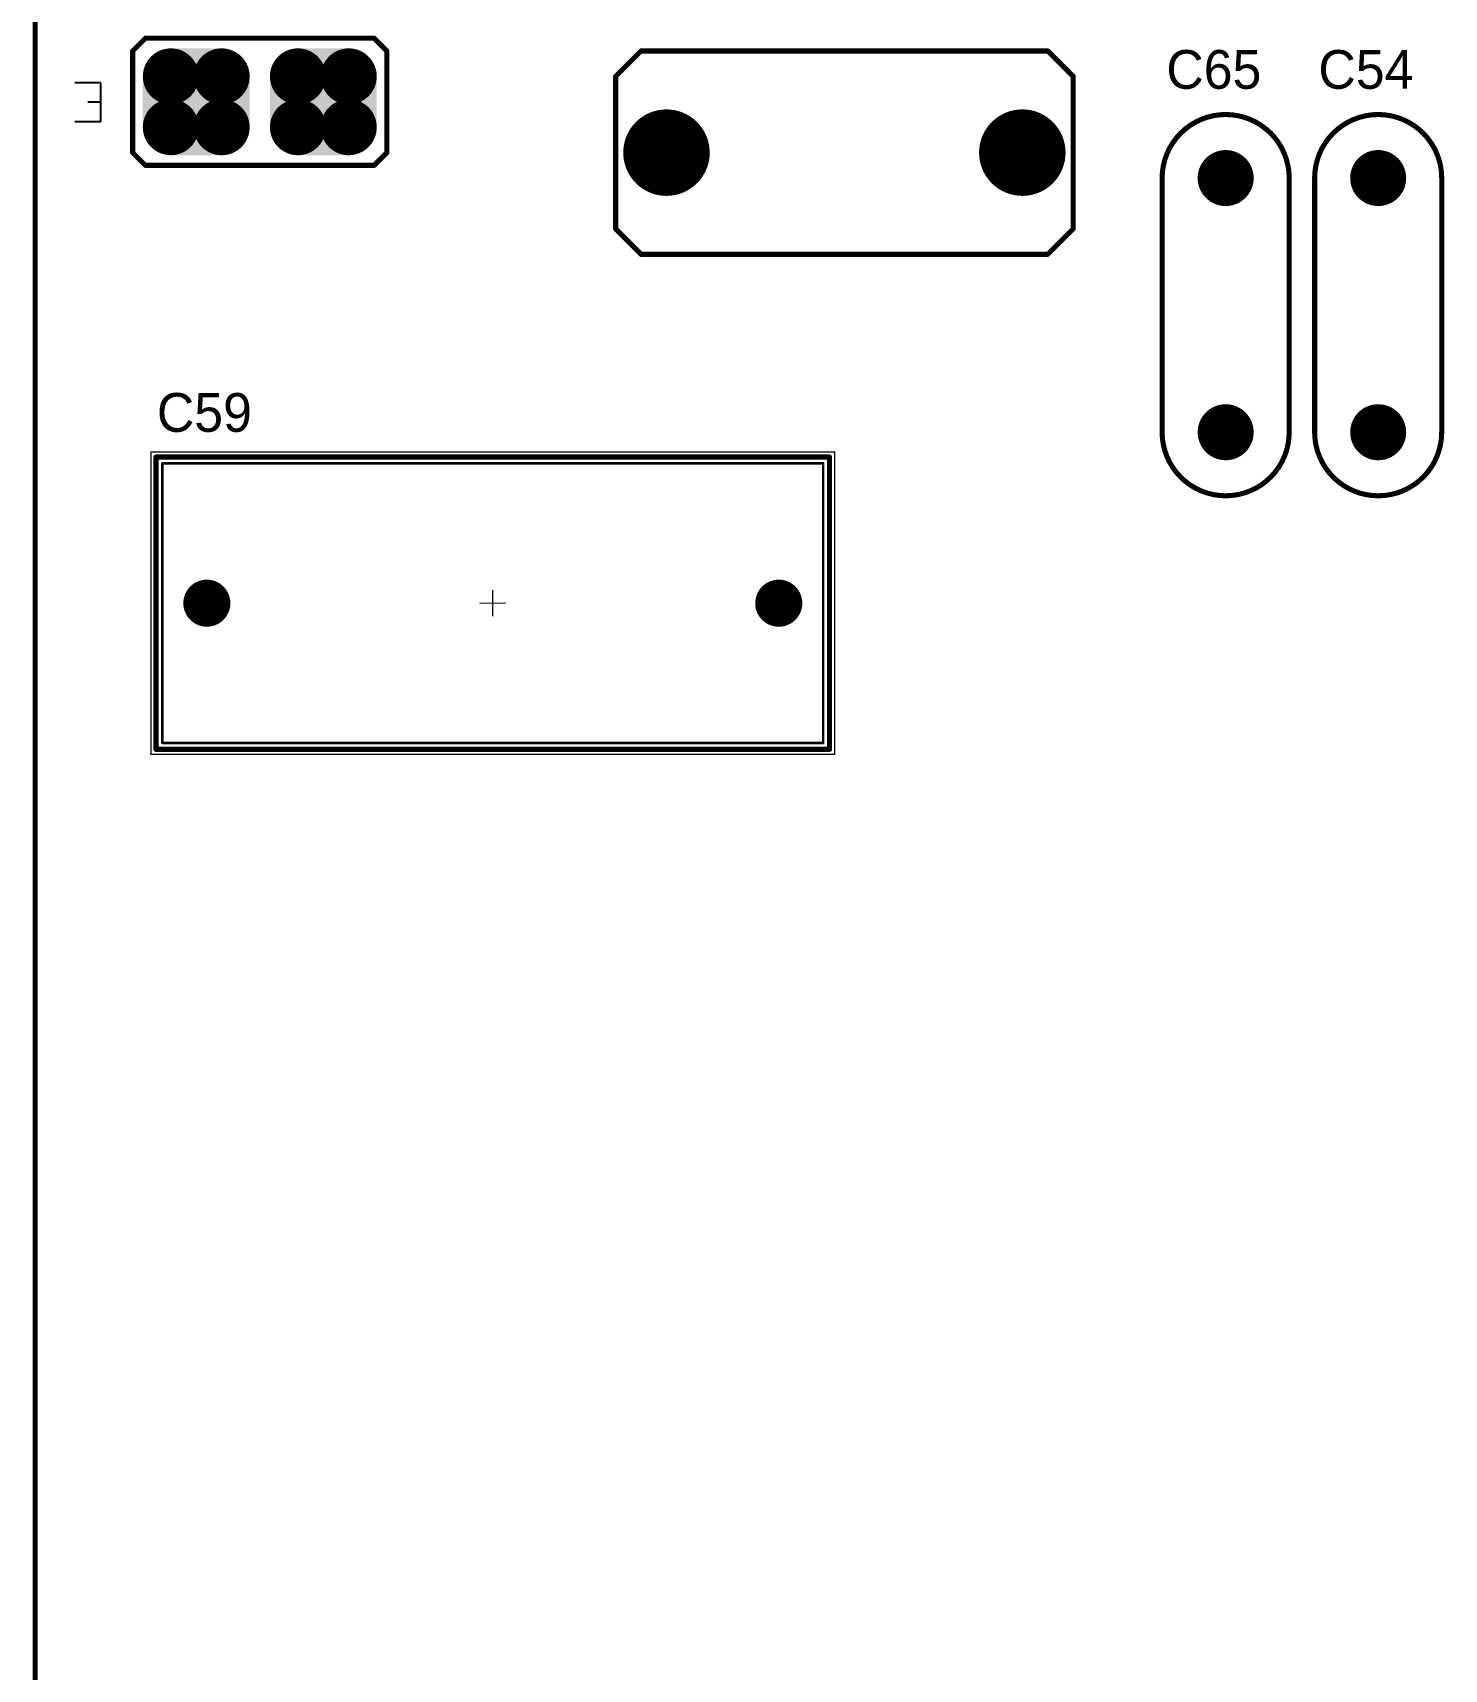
# Model space of a CAD drawing. Header units: millimetres. Extents: x 0 to 230, y -2 to 202.
# Drawn here: x -0.1 to 55.4, y 100.1 to 164.4 of the extents above; entities that cross this region are included whole.
import ezdxf

# ---------------------------------------------------------------- set-up
doc = ezdxf.new("R2010")
doc.units = ezdxf.units.MM
for name, color, linetype in [('BottomLayer', 5, 'Continuous'), ('BottomSolder', 6, 'Continuous'), ('Mechanical13', 56, 'Continuous'), ('Mechanical15', 56, 'Continuous'), ('MultiLayer', 9, 'Continuous'), ('TopLayer', 1, 'Continuous'), ('TopOverlay', 2, 'Continuous'), ('TopSolder', 216, 'Continuous')]:
    doc.layers.add(name, color=color, linetype=linetype)

# ---------------------------------------------------------------- blocks, each defined once
blk = doc.blocks.new('SPADE_PCB_TERMINAL_SINGLE_37')
at = {"layer": 'BottomLayer', "const_width": 1}
for points in [[(-4, 1, 1), (-3, 1, 1)], [(-2, 1, 1), (-1, 1, 1)], [(1, 1, 1), (2, 1, 1)], [(3, 1, 1), (4, 1, 1)], [(-4, -1, 1), (-3, -1, 1)], [(3, -1, 1), (4, -1, 1)], [(-2, -1, 1), (-1, -1, 1)], [(1, -1, 1), (2, -1, 1)]]:
    blk.add_lwpolyline(points, format="xyb", close=True, dxfattribs=at)
at = {"layer": 'BottomLayer'}
for points in [[(-3.5, -2), (-1.5, -2), (-3.5, 2), (-1.5, 2)], [(1.5, -2), (3.5, -2), (1.5, 2), (3.5, 2)], [(-4.5, -1), (-0.5, -1), (-4.5, 1), (-0.5, 1)], [(0.5, -1), (4.5, -1), (0.5, 1), (4.5, 1)]]:
    blk.add_solid(points, dxfattribs=at)
at = {"layer": 'BottomSolder', "const_width": 1.102}
for points in [[(-4.051, 1, 1), (-2.949, 1, 1)], [(-2.051, 1, 1), (-0.949, 1, 1)], [(0.949, 1, 1), (2.051, 1, 1)], [(2.949, 1, 1), (4.051, 1, 1)], [(-4.051, -1, 1), (-2.949, -1, 1)], [(-2.051, -1, 1), (-0.949, -1, 1)], [(0.949, -1, 1), (2.051, -1, 1)], [(2.949, -1, 1), (4.051, -1, 1)]]:
    blk.add_lwpolyline(points, format="xyb", close=True, dxfattribs=at)
at = {"layer": 'BottomSolder'}
for points in [[(-3.5, -2.102), (-1.5, -2.102), (-3.5, 2.102), (-1.5, 2.102)], [(1.5, -2.102), (3.5, -2.102), (1.5, 2.102), (3.5, 2.102)], [(-4.602, -1), (-0.398, -1), (-4.602, 1), (-0.398, 1)], [(0.398, -1), (4.602, -1), (0.398, 1), (4.602, 1)]]:
    blk.add_solid(points, dxfattribs=at)
at = {"layer": 'MultiLayer', "const_width": 1}
for points in [[(-4, 1, 1), (-3, 1, 1)], [(-2, 1, 1), (-1, 1, 1)], [(1, 1, 1), (2, 1, 1)], [(3, 1, 1), (4, 1, 1)], [(-4, -1, 1), (-3, -1, 1)], [(3, -1, 1), (4, -1, 1)], [(-2, -1, 1), (-1, -1, 1)], [(1, -1, 1), (2, -1, 1)]]:
    blk.add_lwpolyline(points, format="xyb", close=True, dxfattribs=at)
at = {"layer": 'MultiLayer'}
for points in [[(-3.5, -2), (-1.5, -2), (-3.5, 2), (-1.5, 2)], [(1.5, -2), (3.5, -2), (1.5, 2), (3.5, 2)], [(-4.5, -1), (-0.5, -1), (-4.5, 1), (-0.5, 1)], [(0.5, -1), (4.5, -1), (0.5, 1), (4.5, 1)]]:
    blk.add_solid(points, dxfattribs=at)
at = {"layer": 'TopLayer', "const_width": 1}
for points in [[(-4, 1, 1), (-3, 1, 1)], [(-2, 1, 1), (-1, 1, 1)], [(1, 1, 1), (2, 1, 1)], [(3, 1, 1), (4, 1, 1)], [(-4, -1, 1), (-3, -1, 1)], [(3, -1, 1), (4, -1, 1)], [(-2, -1, 1), (-1, -1, 1)], [(1, -1, 1), (2, -1, 1)]]:
    blk.add_lwpolyline(points, format="xyb", close=True, dxfattribs=at)
at = {"layer": 'TopLayer'}
for points in [[(-3.5, -2), (-1.5, -2), (-3.5, 2), (-1.5, 2)], [(1.5, -2), (3.5, -2), (1.5, 2), (3.5, 2)], [(-4.5, -1), (-0.5, -1), (-4.5, 1), (-0.5, 1)], [(0.5, -1), (4.5, -1), (0.5, 1), (4.5, 1)]]:
    blk.add_solid(points, dxfattribs=at)
at = {"layer": 'TopOverlay'}
for p, q in [((7.27, 0.778), (6.254, 0.778)), ((6.254, 0.778), (6.254, -0.746)), ((6.254, 0.016), (6.762, 0.016)), ((6.254, -0.746), (7.27, -0.746))]:
    blk.add_line(p, q, dxfattribs=at)
at = {"layer": 'TopOverlay', "const_width": 0.2}
for points in [[(-4.5, 2.5), (-5, 2)], [(4.5, 2.5), (-4.5, 2.5)], [(5, 2), (4.5, 2.5)], [(-5, 2), (-5, 0.5)], [(5, 2), (5, -2)], [(-5, 0.5), (-5, -2)], [(-4.5, -2.5), (-5, -2)], [(5, -2), (4.5, -2.5)], [(4.5, -2.5), (-4.5, -2.5)]]:
    blk.add_lwpolyline(points, dxfattribs=at)
at = {"layer": 'TopOverlay', "const_width": 0.1}
for points in [[(-4.55, 2.5, 1), (-4.45, 2.5, 1)], [(-4.55, 2.5, 1), (-4.45, 2.5, 1)], [(4.45, 2.5, 1), (4.55, 2.5, 1)], [(4.45, 2.5, 1), (4.55, 2.5, 1)], [(-5.05, 2, 1), (-4.95, 2, 1)], [(-5.05, 2, 1), (-4.95, 2, 1)], [(4.95, 2, 1), (5.05, 2, 1)], [(4.95, 2, 1), (5.05, 2, 1)], [(-5.05, 0.5, 1), (-4.95, 0.5, 1)], [(-5.05, 0.5, 1), (-4.95, 0.5, 1)], [(-5.05, -2, 1), (-4.95, -2, 1)], [(-5.05, -2, 1), (-4.95, -2, 1)], [(4.95, -2, 1), (5.05, -2, 1)], [(4.95, -2, 1), (5.05, -2, 1)], [(-4.55, -2.5, 1), (-4.45, -2.5, 1)], [(-4.55, -2.5, 1), (-4.45, -2.5, 1)], [(4.45, -2.5, 1), (4.55, -2.5, 1)], [(4.45, -2.5, 1), (4.55, -2.5, 1)]]:
    blk.add_lwpolyline(points, format="xyb", close=True, dxfattribs=at)
at = {"layer": 'TopSolder', "const_width": 1.102}
for points in [[(-4.051, 1, 1), (-2.949, 1, 1)], [(-2.051, 1, 1), (-0.949, 1, 1)], [(0.949, 1, 1), (2.051, 1, 1)], [(2.949, 1, 1), (4.051, 1, 1)], [(-4.051, -1, 1), (-2.949, -1, 1)], [(-2.051, -1, 1), (-0.949, -1, 1)], [(0.949, -1, 1), (2.051, -1, 1)], [(2.949, -1, 1), (4.051, -1, 1)]]:
    blk.add_lwpolyline(points, format="xyb", close=True, dxfattribs=at)
at = {"layer": 'TopSolder'}
for points in [[(-3.5, -2.102), (-1.5, -2.102), (-3.5, 2.102), (-1.5, 2.102)], [(1.5, -2.102), (3.5, -2.102), (1.5, 2.102), (3.5, 2.102)], [(-4.602, -1), (-0.398, -1), (-4.602, 1), (-0.398, 1)], [(0.398, -1), (4.602, -1), (0.398, 1), (4.602, 1)]]:
    blk.add_solid(points, dxfattribs=at)
blk = doc.blocks.new('A81_A600X_39')
at = {"layer": 'BottomLayer', "const_width": 1.6}
for points in [[(-0.8, 0, 1), (0.8, 0, 1)], [(13.2, 0, 1), (14.8, 0, 1)]]:
    blk.add_lwpolyline(points, format="xyb", close=True, dxfattribs=at)
at = {"layer": 'BottomSolder', "const_width": 1.702}
for points in [[(-0.851, 0, 1), (0.851, 0, 1)], [(13.149, 0, 1), (14.851, 0, 1)]]:
    blk.add_lwpolyline(points, format="xyb", close=True, dxfattribs=at)
at = {"layer": 'MultiLayer', "const_width": 1.6}
for points in [[(-0.8, 0, 1), (0.8, 0, 1)], [(13.2, 0, 1), (14.8, 0, 1)]]:
    blk.add_lwpolyline(points, format="xyb", close=True, dxfattribs=at)
at = {"layer": 'TopLayer', "const_width": 1.6}
for points in [[(-0.8, 0, 1), (0.8, 0, 1)], [(13.2, 0, 1), (14.8, 0, 1)]]:
    blk.add_lwpolyline(points, format="xyb", close=True, dxfattribs=at)
at = {"layer": 'TopOverlay', "const_width": 0.2}
for points in [[(-2, 3), (-1, 4)], [(-1, 4), (0, 4)], [(0, 4), (15, 4)], [(15, 4), (16, 3)], [(-2, -3), (-2, 3)], [(16, -3), (16, 3)], [(-2, -3), (-1, -4)], [(15, -4), (16, -3)], [(-1, -4), (15, -4)]]:
    blk.add_lwpolyline(points, dxfattribs=at)
at = {"layer": 'TopOverlay', "const_width": 0.1}
for points in [[(-1.05, 4, 1), (-0.95, 4, 1)], [(-1.05, 4, 1), (-0.95, 4, 1)], [(-0.05, 4, 1), (0.05, 4, 1)], [(-0.05, 4, 1), (0.05, 4, 1)], [(14.95, 4, 1), (15.05, 4, 1)], [(14.95, 4, 1), (15.05, 4, 1)], [(-2.05, 3, 1), (-1.95, 3, 1)], [(-2.05, 3, 1), (-1.95, 3, 1)], [(15.95, 3, 1), (16.05, 3, 1)], [(15.95, 3, 1), (16.05, 3, 1)], [(-2.05, -3, 1), (-1.95, -3, 1)], [(-2.05, -3, 1), (-1.95, -3, 1)], [(15.95, -3, 1), (16.05, -3, 1)], [(15.95, -3, 1), (16.05, -3, 1)], [(-1.05, -4, 1), (-0.95, -4, 1)], [(-1.05, -4, 1), (-0.95, -4, 1)], [(14.95, -4, 1), (15.05, -4, 1)], [(14.95, -4, 1), (15.05, -4, 1)]]:
    blk.add_lwpolyline(points, format="xyb", close=True, dxfattribs=at)
at = {"layer": 'TopSolder', "const_width": 1.702}
for points in [[(-0.851, 0, 1), (0.851, 0, 1)], [(13.149, 0, 1), (14.851, 0, 1)]]:
    blk.add_lwpolyline(points, format="xyb", close=True, dxfattribs=at)
blk = doc.blocks.new('VY1472M61Y5UC63V0_45')
at = {"layer": 'BottomLayer', "const_width": 1}
for points in [[(-0.5, 0, 1), (0.5, 0, 1)], [(9.5, 0, 1), (10.5, 0, 1)]]:
    blk.add_lwpolyline(points, format="xyb", close=True, dxfattribs=at)
at = {"layer": 'BottomSolder', "const_width": 1.102}
for points in [[(-0.551, 0, 1), (0.551, 0, 1)], [(9.449, 0, 1), (10.551, 0, 1)]]:
    blk.add_lwpolyline(points, format="xyb", close=True, dxfattribs=at)
at = {"layer": 'MultiLayer', "const_width": 1}
for points in [[(-0.5, 0, 1), (0.5, 0, 1)], [(9.5, 0, 1), (10.5, 0, 1)]]:
    blk.add_lwpolyline(points, format="xyb", close=True, dxfattribs=at)
at = {"layer": 'TopLayer', "const_width": 1}
for points in [[(-0.5, 0, 1), (0.5, 0, 1)], [(9.5, 0, 1), (10.5, 0, 1)]]:
    blk.add_lwpolyline(points, format="xyb", close=True, dxfattribs=at)
at = {"layer": 'TopOverlay', "const_width": 0.2}
for points in [[(0, -2.5, -1), (0, 2.5)], [(10, 2.5, -1), (10, -2.5)]]:
    blk.add_lwpolyline(points, format="xyb", dxfattribs=at)
for points in [[(0, 2.5), (10, 2.5)], [(0, -2.5), (10, -2.5)]]:
    blk.add_lwpolyline(points, dxfattribs=at)
at = {"layer": 'TopOverlay', "const_width": 0.1}
for points in [[(-0.05, 2.5, 1), (0.05, 2.5, 1)], [(-0.05, 2.5, 1), (0.05, 2.5, 1)], [(9.95, 2.5, 1), (10.05, 2.5, 1)], [(9.95, 2.5, 1), (10.05, 2.5, 1)], [(-0.05, -2.5, 1), (0.05, -2.5, 1)], [(-0.05, -2.5, 1), (0.05, -2.5, 1)], [(9.95, -2.5, 1), (10.05, -2.5, 1)], [(9.95, -2.5, 1), (10.05, -2.5, 1)]]:
    blk.add_lwpolyline(points, format="xyb", close=True, dxfattribs=at)
at = {"layer": 'TopSolder', "const_width": 1.102}
for points in [[(-0.551, 0, 1), (0.551, 0, 1)], [(9.449, 0, 1), (10.551, 0, 1)]]:
    blk.add_lwpolyline(points, format="xyb", close=True, dxfattribs=at)
blk = doc.blocks.new('L26_W11_H20_P22_5_CS_51')
at = {"layer": 'BottomLayer', "const_width": 0.825}
for points in [[(-11.662, 0, 1), (-10.838, 0, 1)], [(10.838, 0, 1), (11.662, 0, 1)]]:
    blk.add_lwpolyline(points, format="xyb", close=True, dxfattribs=at)
at = {"layer": 'BottomSolder', "const_width": 0.927}
for points in [[(-11.713, 0, 1), (-10.787, 0, 1)], [(10.787, 0, 1), (11.713, 0, 1)]]:
    blk.add_lwpolyline(points, format="xyb", close=True, dxfattribs=at)
at = {"layer": 'Mechanical13', "const_width": 0.1}
for points in [[(-13, -5.5), (-13, 5.5)], [(-13, 5.5), (13, 5.5)], [(13, -5.5), (13, 5.5)], [(-13, -5.5), (13, -5.5)]]:
    blk.add_lwpolyline(points, dxfattribs=at)
at = {"layer": 'Mechanical13', "const_width": 0.05}
for points in [[(-13.025, 5.5, 1), (-12.975, 5.5, 1)], [(-13.025, 5.5, 1), (-12.975, 5.5, 1)], [(12.975, 5.5, 1), (13.025, 5.5, 1)], [(12.975, 5.5, 1), (13.025, 5.5, 1)], [(-13.025, -5.5, 1), (-12.975, -5.5, 1)], [(-13.025, -5.5, 1), (-12.975, -5.5, 1)], [(12.975, -5.5, 1), (13.025, -5.5, 1)], [(12.975, -5.5, 1), (13.025, -5.5, 1)]]:
    blk.add_lwpolyline(points, format="xyb", close=True, dxfattribs=at)
at = {"layer": 'Mechanical15', "const_width": 0.05}
for points in [[(-13.45, 5.95), (13.45, 5.95)], [(-13.45, -5.95), (-13.45, 5.95)], [(13.45, -5.95), (13.45, 5.95)], [(-0.5, 0), (0.5, 0)], [(0, -0.5), (0, 0.5)], [(-13.45, -5.95), (13.45, -5.95)]]:
    blk.add_lwpolyline(points, dxfattribs=at)
at = {"layer": 'Mechanical15', "const_width": 0.025}
for points in [[(-13.463, 5.95, 1), (-13.438, 5.95, 1)], [(-13.463, 5.95, 1), (-13.438, 5.95, 1)], [(13.438, 5.95, 1), (13.463, 5.95, 1)], [(13.438, 5.95, 1), (13.463, 5.95, 1)], [(-0.512, 0, 1), (-0.487, 0, 1)], [(-0.012, 0.5, 1), (0.012, 0.5, 1)], [(0.487, 0, 1), (0.512, 0, 1)], [(-0.012, -0.5, 1), (0.012, -0.5, 1)], [(-13.463, -5.95, 1), (-13.438, -5.95, 1)], [(-13.463, -5.95, 1), (-13.438, -5.95, 1)], [(13.438, -5.95, 1), (13.463, -5.95, 1)], [(13.438, -5.95, 1), (13.463, -5.95, 1)]]:
    blk.add_lwpolyline(points, format="xyb", close=True, dxfattribs=at)
at = {"layer": 'MultiLayer', "const_width": 0.825}
for points in [[(-11.662, 0, 1), (-10.838, 0, 1)], [(10.838, 0, 1), (11.662, 0, 1)]]:
    blk.add_lwpolyline(points, format="xyb", close=True, dxfattribs=at)
at = {"layer": 'TopLayer', "const_width": 0.825}
for points in [[(-11.662, 0, 1), (-10.838, 0, 1)], [(10.838, 0, 1), (11.662, 0, 1)]]:
    blk.add_lwpolyline(points, format="xyb", close=True, dxfattribs=at)
at = {"layer": 'TopOverlay', "const_width": 0.2}
for points in [[(-13.25, 5.75), (13.25, 5.75)], [(-13.25, -5.75), (-13.25, 5.75)], [(13.25, -5.75), (13.25, 5.75)], [(-13.25, -5.75), (13.25, -5.75)]]:
    blk.add_lwpolyline(points, dxfattribs=at)
at = {"layer": 'TopOverlay', "const_width": 0.1}
for points in [[(-13.3, 5.75, 1), (-13.2, 5.75, 1)], [(-13.3, 5.75, 1), (-13.2, 5.75, 1)], [(13.2, 5.75, 1), (13.3, 5.75, 1)], [(13.2, 5.75, 1), (13.3, 5.75, 1)], [(-13.3, -5.75, 1), (-13.2, -5.75, 1)], [(-13.3, -5.75, 1), (-13.2, -5.75, 1)], [(13.2, -5.75, 1), (13.3, -5.75, 1)], [(13.2, -5.75, 1), (13.3, -5.75, 1)]]:
    blk.add_lwpolyline(points, format="xyb", close=True, dxfattribs=at)
at = {"layer": 'TopSolder', "const_width": 0.927}
for points in [[(-11.713, 0, 1), (-10.787, 0, 1)], [(10.787, 0, 1), (11.713, 0, 1)]]:
    blk.add_lwpolyline(points, format="xyb", close=True, dxfattribs=at)
blk = doc.blocks.new('VY1472M61Y5UC63V0_54')
at = {"layer": 'BottomLayer', "const_width": 1}
for points in [[(-0.5, 0, 1), (0.5, 0, 1)], [(9.5, 0, 1), (10.5, 0, 1)]]:
    blk.add_lwpolyline(points, format="xyb", close=True, dxfattribs=at)
at = {"layer": 'BottomSolder', "const_width": 1.102}
for points in [[(-0.551, 0, 1), (0.551, 0, 1)], [(9.449, 0, 1), (10.551, 0, 1)]]:
    blk.add_lwpolyline(points, format="xyb", close=True, dxfattribs=at)
at = {"layer": 'MultiLayer', "const_width": 1}
for points in [[(-0.5, 0, 1), (0.5, 0, 1)], [(9.5, 0, 1), (10.5, 0, 1)]]:
    blk.add_lwpolyline(points, format="xyb", close=True, dxfattribs=at)
at = {"layer": 'TopLayer', "const_width": 1}
for points in [[(-0.5, 0, 1), (0.5, 0, 1)], [(9.5, 0, 1), (10.5, 0, 1)]]:
    blk.add_lwpolyline(points, format="xyb", close=True, dxfattribs=at)
at = {"layer": 'TopOverlay', "const_width": 0.2}
for points in [[(0, -2.5, -1), (0, 2.5)], [(10, 2.5, -1), (10, -2.5)]]:
    blk.add_lwpolyline(points, format="xyb", dxfattribs=at)
for points in [[(0, 2.5), (10, 2.5)], [(0, -2.5), (10, -2.5)]]:
    blk.add_lwpolyline(points, dxfattribs=at)
at = {"layer": 'TopOverlay', "const_width": 0.1}
for points in [[(-0.05, 2.5, 1), (0.05, 2.5, 1)], [(-0.05, 2.5, 1), (0.05, 2.5, 1)], [(9.95, 2.5, 1), (10.05, 2.5, 1)], [(9.95, 2.5, 1), (10.05, 2.5, 1)], [(-0.05, -2.5, 1), (0.05, -2.5, 1)], [(-0.05, -2.5, 1), (0.05, -2.5, 1)], [(9.95, -2.5, 1), (10.05, -2.5, 1)], [(9.95, -2.5, 1), (10.05, -2.5, 1)]]:
    blk.add_lwpolyline(points, format="xyb", close=True, dxfattribs=at)
at = {"layer": 'TopSolder', "const_width": 1.102}
for points in [[(-0.551, 0, 1), (0.551, 0, 1)], [(9.449, 0, 1), (10.551, 0, 1)]]:
    blk.add_lwpolyline(points, format="xyb", close=True, dxfattribs=at)

msp = doc.modelspace()

# ---------------------------------------------------------------- linework, layer by layer
at = {"layer": 'TopOverlay', "const_width": 0.2}
msp.add_lwpolyline([(0, 0), (0, 200)], dxfattribs=at)

# ---------------------------------------------------------------- block references
for name, p, rotation in [('SPADE_PCB_TERMINAL_SINGLE_37', (8.833, 161.725), 180), ('A81_A600X_39', (24.833, 159.725), 360), ('VY1472M61Y5UC63V0_45', (46.833, 148.725), 90), ('VY1472M61Y5UC63V0_54', (52.833, 148.725), 90), ('L26_W11_H20_P22_5_CS_51', (18, 142), 360)]:
    msp.add_blockref(name, p, dxfattribs=dict(rotation=rotation))

# ---------------------------------------------------------------- texts
at = {"layer": 'TopOverlay'}
for s, p in [('C65', (44.498, 162.237)), ('C54', (50.48, 162.237)), ('C59', (4.784, 148.743))]:
    msp.add_text(s, height=1.524, dxfattribs=at).set_placement(p)

doc.saveas('drawing.dxf')
